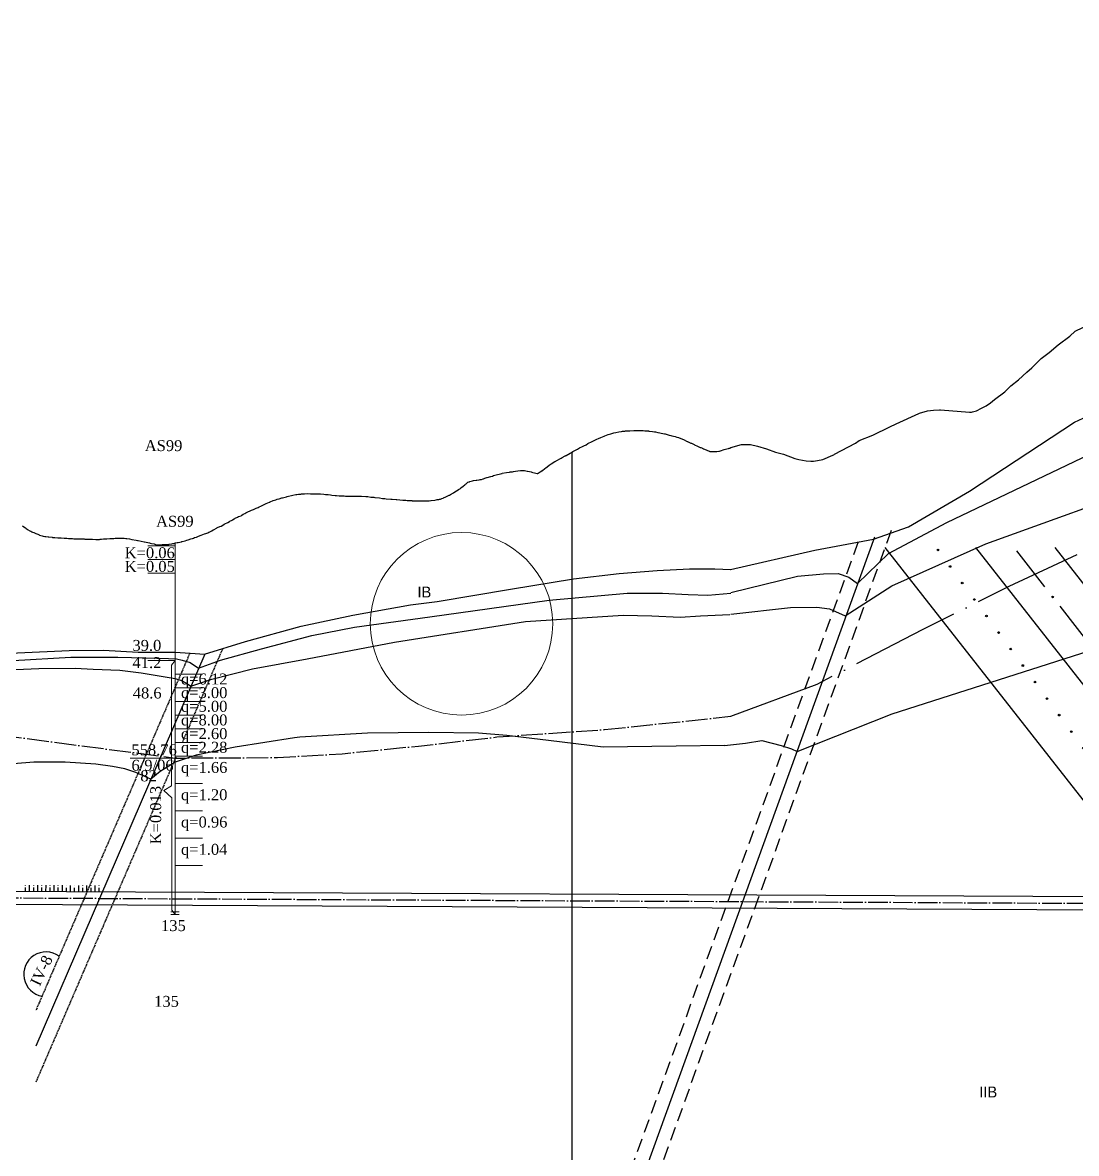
# Model space of a CAD drawing. Header units: inches. Extents: x 444671 to 463716, y 1783086 to 1794968.
# Drawn here: x 447471.2 to 447857.2, y 1787452.4 to 1787866.4 of the extents above; entities that cross this region are included whole.
import ezdxf

# ---------------------------------------------------------------- set-up
doc = ezdxf.new("R2010")
doc.units = ezdxf.units.IN
doc.header["$MEASUREMENT"] = 0
for name, pattern in [('ACAD_ISO04W100', [30, 24, -3, 0, -3]), ('DASHED', [0.75, 0.5, -0.25]), ('DASHED2', [9.525, 6.35, -3.175]), ('EDQ-DD', [0.55, 0.4, -0.15]), ('HIDDEN', [0.375, 0.25, -0.125]), ('NG', [1.8, 0.8, -0.1, 0, -0.1, 0.8])]:
    doc.linetypes.add(name, pattern=pattern)
for name, color, linetype in [('4', 4, 'Continuous'), ('CTTRINH', 4, 'Continuous'), ('Dc', 10, 'Continuous'), ('Dchat', 33, 'Continuous'), ('Dong', 252, 'HIDDEN'), ('PEGC', 3, 'Continuous'), ('Text', 3, 'Continuous'), ('Thachhoc', 125, 'Continuous'), ('Tim', 1, 'ACAD_ISO04W100')]:
    doc.layers.add(name, color=color, linetype=linetype)
for name, color, linetype, lineweight in [('DIACHAT', 33, 'Continuous', 25), ('Dut gay', 1, 'Continuous', 25), ('HOKHOAN', 250, 'DASHED2', 20), ('tham', 145, 'Continuous', 13)]:
    doc.layers.add(name, color=color, linetype=linetype, lineweight=lineweight)
doc.styles.add('VNTHUONG', font='')
doc.styles.get('VNTHUONG').set_extended_font_data('.VnTime')
doc.linetypes.add('_lA1', pattern='A,2,-0.2,["x",Standard,S=0.1,R=0,X=-0.1,Y=-0.05],-0.1', length=2.3)
doc.linetypes.add('_lA2', pattern='A,2,-0.2,["xx",Standard,S=0.1,R=0,X=-0.1,Y=-0.05],-0.18', length=2.38)
doc.linetypes.add('_lB', pattern='A,2,-0.2,["xxx",Standard,S=0.1,R=0,X=-0.1,Y=-0.05],-0.26', length=2.46)
doc.linetypes.add('_llA', pattern='A,2,-0.2,["xxxx",Standard,S=0.1,R=0,X=-0.1,Y=-0.05],-0.34', length=2.54)
doc.linetypes.add('NEN_DA1', pattern='A,1.5,-0.15,["Y",Standard,S=0.2,R=0,X=-0.15,Y=-0.2],-0.005', length=1.655)

# ---------------------------------------------------------------- blocks, each defined once
blk = doc.blocks.new('h2')
at = {"layer": 'Thachhoc'}
for points in [[(-103.57, 51.93), (-23.53, -50.15)], [(-70.36, 51.93), (9.68, -50.15)], [(-55.41, 50.6), (-45.08, 37.43)], [(-41.38, 51.93), (38.66, -50.15)], [(-26.21, 52.72), (-15.88, 39.54)], [(-11.31, 51.93), (68.73, -50.15)], [(18.76, 51.93), (98.8, -50.15)], [(7.73, 43.87), (9.88, 44.55), (11.24, 44.4), (12.66, 43.59), (13.75, 42.15), (14.46, 39.83), (14.64, 37.35), (15.06, 35.18), (16.79, 33.27), (18.4, 32.64), (20.03, 32.75), (22.14, 33.41)], [(10.67, 38.02), (18.38, 37.86)], [(-39.55, 30.37), (-25.9, 12.97)], [(-10.35, 32.49), (3.3, 15.09)], [(7.52, 9.7), (22.92, -9.94)], [(-21.68, 7.58), (-6.28, -12.06)], [(38.37, 4.16), (40.52, 4.84), (41.88, 4.69), (43.3, 3.88), (44.39, 2.44), (45.1, 0.12), (45.28, -2.36), (45.7, -4.53), (47.43, -6.44), (49.04, -7.06), (50.67, -6.96), (52.78, -6.3)], [(41.35, -2.25), (49.06, -2.41)], [(30.01, -18.98), (42.29, -34.64)], [(0.81, -21.1), (13.09, -36.76)], [(66.14, -30.16), (68.29, -29.49), (69.64, -29.64), (71.06, -30.44), (72.16, -31.89), (72.87, -34.21), (73.05, -36.68), (73.47, -38.86), (75.19, -40.76), (76.81, -41.39), (78.44, -41.29), (80.55, -40.62)], [(69.4, -36.2), (77.11, -36.36)], [(16.44, -41.04), (24.63, -51.48)], [(45.65, -38.92), (53.83, -49.36)]]:
    blk.add_lwpolyline(points, dxfattribs=at)
for centre in [(-84.14, 50.96), (-79.7, 44.92), (-75.26, 38.87), (-70.82, 32.83), (-42.13, 33.77), (-66.38, 26.78), (-61.94, 20.74), (-57.5, 14.69), (-53.06, 8.65), (-23.7, 9.9), (-48.62, 2.6), (-44.18, -3.44), (-39.74, -9.49), (-35.3, -15.53), (-2.71, -16.55), (-30.87, -21.58), (-26.43, -27.62), (-21.99, -33.66), (-17.55, -39.71), (15.09, -39.16), (-13.11, -45.75), (-8.67, -51.8)]:
    blk.add_circle(centre, 0.297, dxfattribs=at)

msp = doc.modelspace()

# ---------------------------------------------------------------- linework, layer by layer
at = {"layer": '4', "linetype": 'NEN_DA1', "ltscale": 8}
for p, q in [((449992.5236, 1787535.6281), (447329.7795, 1787548.9419)), ((447198.4274, 1787544.8986), (449992.4641, 1787530.9284))]:
    msp.add_line(p, q, dxfattribs=at)
at = {"layer": 'CTTRINH', "color": 4, "linetype": 'ByBlock'}
for p, q in [((447473.7355, 1787548.2221), (447473.7473, 1787550.572)), ((447476.7355, 1787548.2071), (447476.7472, 1787550.557)), ((447479.7354, 1787548.1921), (447479.7472, 1787550.5421)), ((447482.7354, 1787548.1771), (447482.7472, 1787550.5271)), ((447485.7354, 1787548.1621), (447485.7471, 1787550.5121)), ((447488.7353, 1787548.1471), (447488.7471, 1787550.4971)), ((447491.7353, 1787548.1321), (447491.747, 1787550.4821)), ((447494.7353, 1787548.1171), (447494.747, 1787550.4671)), ((447497.7352, 1787548.1021), (447497.747, 1787550.4521))]:
    msp.add_line(p, q, dxfattribs=at)
at = {"layer": 'Dc', "color": 0, "lineweight": 13}
for points in [[(447527.0822, 1787675.8548), (447527.0822, 1787540.8548)], [(447525.51, 1787540.8548), (447528.4908, 1787540.8548)]]:
    msp.add_lwpolyline(points, dxfattribs=at)
at = {"layer": 'Dc', "lineweight": 13}
msp.add_circle((447631.9661, 1787646.2696), 33.4288, dxfattribs=at)
at = {"layer": 'Dchat', "linetype": '_lA1', "ltscale": 70, "flags": 128}
msp.add_lwpolyline([(447730.5083, 1787666.1579), (447761.3834, 1787673.2077), (447782.8666, 1787677.2196), (447795.6696, 1787681.7863), (447818.026, 1787694.8684), (447856.498, 1787720.1257), (447891.374, 1787736.201), (447927.5914, 1787745.1318), (447977.0179, 1787754.0987), (448033.3561, 1787761.2433), (448081.745, 1787770.1994), (448108.1256, 1787771.0925), (448135.8476, 1787769.7528), (448177.4306, 1787767.5202), (448207.0869, 1787768.0089), (448229.0097, 1787771.621), (448258.5202, 1787783.6775), (448279.6422, 1787796.3375), (448329.2735, 1787844.1169), (448347.84, 1787856.3412), (448366.0635, 1787864.8133), (448383.3444, 1787866.3822), (448397.4833, 1787865.1271), (448409.1087, 1787861.3617), (448424.2766, 1787852.491), (448446.7085, 1787838.6521), (448474.8607, 1787817.5659), (448512.6219, 1787784.8498), (448541.7795, 1787763.2615), (448573.5309, 1787744.1116), (448608.2185, 1787727.0418), (448643.5055, 1787713.4444), (448680.7066, 1787702.3992), (448718.9132, 1787697.3787), (448778.4448, 1787694.7544), (448812.1269, 1787689.2319), (448866.454, 1787674.6181), (448893.6551, 1787666.8566), (448906.3725, 1787665.7982), (448918.0302, 1787668.2678), (448931.5697, 1787673.9249), (448947.8197, 1787680.2752), (448959.4773, 1787682.0391), (448974.3143, 1787680.628), (448992.6839, 1787673.5721), (449009.6404, 1787664.3995), (449019.1785, 1787661.5771), (449025.5372, 1787661.2243), (449032.6024, 1787663.3411), (449052.5711, 1787673.6302), (449081.5385, 1787685.2724), (449103.4407, 1787689.1532), (449123.3351, 1787688.7679), (449146.6503, 1787683.476), (449166.7862, 1787675.7146), (449191.8678, 1787665.8364), (449217.0338, 1787658.4163), (449231.8708, 1787657.7107), (449250.2404, 1787659.8274), (449276.735, 1787661.9442), (449296.9734, 1787660.4997), (449314.9897, 1787657.6773), (449336.5386, 1787650.6214), (449357.381, 1787644.9767), (449367.6256, 1787643.9184), (449378.2234, 1787644.2711), (449393.4137, 1787648.5047), (449415.9028, 1787656.2623), (449448.7561, 1787662.2598), (449483.0224, 1787666.8461), (449511.9898, 1787669.3157), (449532.9275, 1787667.5546), (449550.5905, 1787662.9682), (449563.6612, 1787660.8515), (449575.1399, 1787659.6331), (449583.9449, 1787658.0984), (449593.3642, 1787655.029), (449604.6475, 1787656.5411), (449633.1232, 1787654.8672), (449668.299, 1787650.264), (449716.0377, 1787641.0576), (449760.993, 1787631.3833), (449788.2123, 1787624.2693), (449813.7567, 1787617.9922), (449830.5071, 1787613.8075), (449849.4226, 1787610.9043), (449894.6743, 1787610.7555)], dxfattribs=at)
at = {"layer": 'Dchat', "linetype": '_lA2', "ltscale": 70, "flags": 128}
msp.add_lwpolyline([(447730.583, 1787657.7809), (447755.0218, 1787663.7554), (447764.5484, 1787664.6203), (447769.9373, 1787664.7164), (447773.8827, 1787663.371), (447777.0582, 1787660.9685), (447788.3623, 1787672.0533), (447809.7944, 1787683.3703), (447864.6996, 1787709.596), (447903.7208, 1787723.7668), (447969.3217, 1787738.7514), (448037.1162, 1787748.1985), (448123.5996, 1787752.1966), (448179.2826, 1787750.5923), (448210.0266, 1787744.6878), (448223.4279, 1787736.4215), (448262.1634, 1787767.2567), (448301.1987, 1787799.9644), (448334.7018, 1787826.3377), (448356.8742, 1787835.1253), (448380.1292, 1787837.8807), (448410.0849, 1787835.1253), (448436.4932, 1787825.2845), (448467.7843, 1787808.9934), (448515.8711, 1787771.5984), (448562.9012, 1787739.9567), (448603.499, 1787717.5197), (448637.547, 1787703.633), (448674.2033, 1787694.1858), (448727.0199, 1787688.675), (448765.8362, 1787686.2398), (448826.1417, 1787677.5799), (448880.2536, 1787664.9443), (448901.932, 1787662.1888), (448916.9099, 1787662.9761), (448940.2609, 1787669.2678), (448961.1511, 1787670.8424), (448976.6616, 1787669.0221), (448993.5569, 1787664.873), (449006.8516, 1787657.4046), (449012.9451, 1787652.9789), (449031.5022, 1787658.2344), (449064.739, 1787672.0648), (449093.3964, 1787679.5757), (449114.1693, 1787681.2354), (449133.2805, 1787679.8523), (449152.9456, 1787675.4266), (449183.4126, 1787663.8092), (449208.208, 1787656.0253), (449225.1033, 1787653.5359), (449244.7684, 1787653.2593), (449277.4512, 1787653.8125), (449305.2872, 1787651.2864), (449327.999, 1787646.0309), (449352.3726, 1787640.7753), (449370.3758, 1787639.6689), (449389.8874, 1787641.6037), (449411.7683, 1787646.8592), (449428.1097, 1787650.1785), (449436.6958, 1787649.6252), (449446.9438, 1787646.8592), (449463.3828, 1787654.6677), (449479.1702, 1787659.37), (449501.882, 1787662.1361), (449525.7969, 1787661.8475), (449549.8936, 1787658.8048), (449570.9435, 1787653.8259), (449589.7777, 1787646.6342), (449599.9386, 1787650.0895), (449615.7347, 1787649.1613), (449650.9193, 1787645.7374), (449688.8404, 1787638.9364), (449719.6187, 1787632.6273), (449747.2403, 1787627.1068), (449782.3591, 1787618.826), (449807.6132, 1787614.0941), (449838.2861, 1787608.6269), (449853.3964, 1787607.2886), (449894.6743, 1787607.4586)], dxfattribs=at)
at = {"layer": 'Dchat', "linetype": '_lB', "ltscale": 70, "flags": 128}
msp.add_lwpolyline([(447730.583, 1787649.7809), (447752.5186, 1787652.228), (447762.1634, 1787652.4), (447766.8135, 1787651.712), (447772.4971, 1787649.132), (447789.6011, 1787660.1995), (447824.0467, 1787675.5075), (447888.3473, 1787698.6915), (447956.6872, 1787714.1026), (448019.0789, 1787724.7227), (448082.569, 1787730.8872), (448151.046, 1787732.6425), (448183.1889, 1787727.9846), (448204.0895, 1787721.027), (448215.5848, 1787711.9821), (448250.5196, 1787738.8254), (448308.0618, 1787781.3947), (448343.5927, 1787797.3973), (448371.2085, 1787804.353), (448394.5475, 1787804.353), (448420.6731, 1787800.5263), (448472.2278, 1787778.6098), (448540.7003, 1787733.2442), (448585.9849, 1787705.0658), (448623.063, 1787688.911), (448657.8972, 1787676.0394), (448707.7102, 1787665.255), (448780.0039, 1787658.2203), (448861.1677, 1787650.9148), (448913.6596, 1787650.5397), (448949.8872, 1787649.496), (448971.4844, 1787645.3214), (448988.6653, 1787640.4182), (449004.689, 1787631.3733), (449035.3432, 1787641.8097), (449076.2229, 1787652.9551), (449102.3485, 1787656.4339), (449141.0145, 1787652.2593), (449210.1234, 1787640.4314), (449250.5311, 1787638.6919), (449291.7572, 1787637.6408), (449341.5702, 1787631.7268), (449376.8591, 1787630.6832), (449410.3, 1787631.3789), (449427.0635, 1787629.6367), (449439.2555, 1787625.1142), (449459.8077, 1787634.1591), (449490.597, 1787640.4201), (449517.071, 1787640.7679), (449540.0616, 1787638.3328), (449562.3555, 1787632.4188), (449581.8627, 1787624.0696), (449589.1337, 1787627.9743), (449607.8338, 1787631.3504), (449633.7376, 1787629.0797), (449670.0939, 1787624.5383), (449721.4471, 1787613.6389), (449778.2495, 1787595.9133), (449822.2324, 1787581.4718), (449839.8255, 1787577.3904), (449894.6743, 1787574.4494)], dxfattribs=at)
at = {"layer": 'Dchat', "linetype": '_llA', "ltscale": 70, "flags": 128}
msp.add_lwpolyline([(447728.3077, 1787601.6832), (447735.9903, 1787602.6036), (447741.9286, 1787603.5015), (447749.066, 1787601.6489), (447752.8551, 1787600.511), (447754.9326, 1787599.5673), (447789.75, 1787613.2586), (447868.0224, 1787638.2788), (447940.0546, 1787654.9471), (448037.733, 1787672.1251), (448105.3729, 1787678.7047), (448146.824, 1787677.3876), (448170.3225, 1787673.0639), (448184.8287, 1787667.8239), (448196.8657, 1787659.8099), (448267.0229, 1787699.8148), (448337.64, 1787731.3778), (448373.1955, 1787737.7891), (448413.6892, 1787735.3232), (448463.2987, 1787720.9239), (448529.4714, 1787688.3745), (448603.2104, 1787658.3204), (448671.8522, 1787637.6071), (448737.6927, 1787623.2038), (448822.7904, 1787618.2494), (448900.3211, 1787616.2767), (448947.9131, 1787612.2007), (448972.0138, 1787606.264), (448984.1592, 1787600.7192), (448992.4875, 1787593.4415), (449029.3587, 1787609.7979), (449071.9533, 1787620.6177), (449105.8218, 1787623.3901), (449158.0125, 1787620.6177), (449229.0807, 1787613.4094), (449315.9678, 1787608.915), (449355.9437, 1787603.3702), (449389.4211, 1787596.078), (449408.2986, 1787589.9786), (449422.1791, 1787580.5524), (449456.741, 1787588.3841), (449493.3856, 1787590.602), (449520.5914, 1787587.8296), (449542.8002, 1787581.7303), (449562.2329, 1787571.7495), (449583.536, 1787580.0653), (449618.1732, 1787581.2443), (449668.5617, 1787576.4159), (449742.4643, 1787563.488), (449799.2754, 1787553.5529), (449836.2026, 1787545.9833), (449894.6743, 1787541.528)], dxfattribs=at)
at = {"layer": 'Dchat', "linetype": '_lA1', "ltscale": 10, "flags": 128}
msp.add_lwpolyline([(446821.9882, 1787610.5033), (446830.9186, 1787610.0295), (446835.9781, 1787609.9917), (446851.7781, 1787608.1636), (446874.6494, 1787606.2031), (446883.433, 1787605.8546), (446904.9657, 1787604.4512), (446911.3703, 1787603.8841), (446932.6078, 1787603.9477), (446948.4413, 1787603.2599), (446959.1358, 1787602.8442), (446979.6736, 1787601.3825), (446987.6836, 1787600.5488), (446993.319, 1787599.4377), (447006.4899, 1787601.463), (447021.3692, 1787602.8353), (447041.1256, 1787605.6347), (447052.603, 1787606.8096), (447069.3985, 1787610.6061), (447079.6029, 1787614.1841), (447096.8076, 1787619.3494), (447100.1937, 1787620.1196), (447127.8113, 1787624.7155), (447162.4038, 1787627.6682), (447181.3488, 1787630.894), (447193.246, 1787632.5335), (447212.084, 1787634.9978), (447224.7747, 1787635.185), (447247.5365, 1787633.1414), (447256.9492, 1787631.5059), (447273.8359, 1787629.0352), (447284.8496, 1787627.0732), (447294.2676, 1787625.4082), (447304.1073, 1787624.0088), (447317.2801, 1787623.0431), (447329.5326, 1787623.3023), (447343.269, 1787624.0052), (447350.9317, 1787624.3788), (447357.7936, 1787624.2962), (447363.4536, 1787625.7795), (447386.5305, 1787629.1905), (447417.4611, 1787633.2222), (447450.2744, 1787634.8349), (447488.2709, 1787636.445), (447500.7695, 1787636.6185), (447513.468, 1787635.9081), (447527.0822, 1787635.9081), (447534.3872, 1787635.3747), (447537.8275, 1787635.1389), (447552.7949, 1787639.8446), (447573.213, 1787645.4315), (447592.206, 1787649.4114), (447613.2726, 1787653.1529), (447623.073, 1787654.4498), (447649.9208, 1787658.9722), (447672.9487, 1787662.7716), (447689.7249, 1787664.6344), (447703.6515, 1787665.7989), (447715.4743, 1787666.4154), (447724.7409, 1787666.4233), (447730.583, 1787666.1545)], dxfattribs=at)
at = {"layer": 'Dchat', "linetype": '_lA2', "ltscale": 10, "flags": 128}
msp.add_lwpolyline([(447218.392, 1787616.782), (447240.5979, 1787621.3616), (447260.2599, 1787623.2616), (447287.4406, 1787623.1429), (447317.2989, 1787622.3044), (447317.6905, 1787622.3493), (447326.9692, 1787622.3668), (447334.4357, 1787622.4065), (447339.6155, 1787622.4054), (447344.3416, 1787622.2863), (447348.3322, 1787621.9617), (447350.8661, 1787621.6513), (447353.6983, 1787621.0401), (447355.9995, 1787620.0747), (447361.6519, 1787621.7373), (447369.3651, 1787623.7138), (447388.1317, 1787626.3021), (447404.3585, 1787628.3397), (447416.3374, 1787629.5283), (447430.9029, 1787630.806), (447449.7924, 1787631.9123), (447467.7635, 1787632.8293), (447488.8227, 1787634.0512), (447506.1121, 1787634.0552), (447516.0642, 1787633.7765), (447524.5734, 1787633.5854), (447527.5373, 1787633.3943), (447529.676, 1787632.9249), (447532.6114, 1787632.0732), (447535.6561, 1787629.9786), (447543.6602, 1787632.9904), (447558.7199, 1787637.1169), (447577.1803, 1787641.9717), (447592.6959, 1787644.9783), (447620.3555, 1787648.8235), (447664.0538, 1787654.9686), (447692.6032, 1787657.4613), (447705.6372, 1787657.4613), (447715.031, 1787656.9919), (447722.1938, 1787656.7572), (447730.584, 1787657.449)], dxfattribs=at)
at = {"layer": 'Dchat', "linetype": '_lB', "ltscale": 10, "flags": 128}
for points in [[(447213.7475, 1787605.6726), (447220.6318, 1787610.5245), (447237.8734, 1787615.5693), (447267.8356, 1787619.3917), (447317.1478, 1787620.5507), (447327.1717, 1787620.4079), (447333.4607, 1787620.6199), (447340.5312, 1787620.213), (447347.3592, 1787619.0986), (447350.8289, 1787617.8602), (447353.9231, 1787615.1891), (447363.5405, 1787618.6797), (447380.255, 1787622.9143), (447406.2495, 1787626.376), (447436.6342, 1787628.2348), (447460.0096, 1787629.4739), (447463.0896, 1787629.3448), (447477.1565, 1787629.8778), (447490.3935, 1787629.9666), (447496.9676, 1787629.7003), (447506.7398, 1787629.2564), (447514.5576, 1787628.2798), (447520.4209, 1787627.392), (447527.0658, 1787626.1923), (447529.3932, 1787625.4705), (447531.1888, 1787624.5733), (447532.8091, 1787623.3756), (447540.5065, 1787625.9355), (447555.3474, 1787629.7435), (447575.4426, 1787633.4914), (447607.4311, 1787639.5544), (447655.4323, 1787647.0857), (447691.2293, 1787649.4658), (447701.6314, 1787649.1622), (447712.0415, 1787648.7164), (447719.488, 1787649.1672), (447730.3046, 1787649.664)], [(447728.3077, 1787601.6832), (447710.5789, 1787601.4986), (447710.5789, 1787601.4986), (447710.5789, 1787601.4986), (447683.827, 1787601.0615), (447663.7687, 1787603.4912), (447648.573, 1787605.3134), (447638.2399, 1787606.2246), (447620.0051, 1787606.5283), (447597.5155, 1787606.2246), (447572.6731, 1787604.7904), (447570.7231, 1787604.5162), (447549.0213, 1787601.1486), (447534.8044, 1787598.2015), (447527.0658, 1787595.5923), (447524.6824, 1787594.1979), (447521.5482, 1787592.2477), (447518.1668, 1787589.4156), (447512.6434, 1787591.797), (447508.5834, 1787593.1081), (447504.1616, 1787594.0455), (447497.9979, 1787594.8489), (447486.7267, 1787595.652), (447475.2339, 1787595.6341), (447460.3198, 1787594.4365), (447443.4696, 1787592.4707), (447423.3124, 1787590.4775), (447406.0258, 1787587.6576), (447392.3306, 1787584.3454), (447376.5793, 1787579.027), (447357.0909, 1787571.4753), (447340.7842, 1787563.5262), (447329.1625, 1787556.4734), (447323.0662, 1787557.915), (447315.2529, 1787558.7516), (447305.4863, 1787559.5882), (447295.4406, 1787559.867), (447280.372, 1787559.867), (447261.1178, 1787558.4727), (447246.6073, 1787556.2418), (447233.37, 1787552.483), (447222.6836, 1787548.5049)]]:
    msp.add_lwpolyline(points, dxfattribs=at)
at = {"layer": 'Dchat', "color": 14}
msp.add_arc((447479.7601, 1787517.9557), 8.1549, 54.268333, 259.939574, dxfattribs=at)
at = {"layer": 'DIACHAT', "color": 7, "linetype": 'NG', "ltscale": 50, "flags": 128}
msp.add_lwpolyline([(447730.583, 1787612.4088), (447762.258, 1787624.1971), (447801.0277, 1787644.2861), (447832.6178, 1787660.0703), (447875.6953, 1787680.1593), (447931.6959, 1787703.1181), (447972.2906, 1787718.0814), (448006.014, 1787729.6795), (448028.4082, 1787736.0517), (448043.7315, 1787738.5734), (448132.2247, 1787746.5086), (448193.8153, 1787750.6329), (448230.3747, 1787756.7536), (448282.7853, 1787781.0098), (448327.5754, 1787805.3975), (448358.5942, 1787817.8948), (448391.1139, 1787823.3936), (448421.1321, 1787822.3938), (448453.2455, 1787811.8639), (448489.9878, 1787793.5079), (448535.5989, 1787763.7585), (448594.5134, 1787729.5782), (448651.7178, 1787707.3496), (448696.062, 1787697.2221), (448774.6145, 1787693.4243), (448848.7326, 1787682.6639), (448892.4434, 1787675.0683)], dxfattribs=at)
at = {"layer": 'DIACHAT', "color": 3, "linetype": 'NG', "ltscale": 10, "flags": 128}
msp.add_lwpolyline([(447071.0459, 1787612.508), (447086.6517, 1787614.6923), (447127.752, 1787620.849), (447158.2822, 1787624.6479), (447220.9683, 1787625.0679), (447317.2801, 1787624.7431), (447424.3852, 1787610.568), (447527.0822, 1787597.1148), (447564.4907, 1787597.2809), (447588.2738, 1787598.6928), (447616.2, 1787601.513), (447644.9216, 1787604.8343), (447684.3065, 1787607.5255), (447717.534, 1787611.0032), (447730.583, 1787612.4088)], dxfattribs=at)
at = {"layer": 'Dong', "linetype": 'ByBlock'}
msp.add_line((447672.4938, 1787038.3548), (447672.4938, 1787709.1969), dxfattribs=at)
at = {"layer": 'Dong', "color": 3, "ltscale": 6}
for p, q in [((447472.2355, 1787548.2296), (447472.2473, 1787550.5795)), ((447475.2355, 1787548.2146), (447475.2472, 1787550.5645)), ((447478.2355, 1787548.1996), (447478.2472, 1787550.5495)), ((447481.2354, 1787548.1846), (447481.2472, 1787550.5346)), ((447484.2354, 1787548.1696), (447484.2471, 1787550.5196)), ((447487.2353, 1787548.1546), (447487.2471, 1787550.5046)), ((447490.2353, 1787548.1396), (447490.2471, 1787550.4896)), ((447493.2353, 1787548.1246), (447493.247, 1787550.4746)), ((447496.2352, 1787548.1096), (447496.247, 1787550.4596)), ((447499.2352, 1787548.0946), (447499.2469, 1787550.4446))]:
    msp.add_line(p, q, dxfattribs=at)
at = {"layer": 'Dut gay', "linetype": 'DASHED', "ltscale": 10, "flags": 128}
for points in [[(447789.3703, 1787680.3887), (447556.7926, 1787038.3548)], [(447777.2047, 1787676.2228), (447546.1361, 1787038.3548)]]:
    msp.add_lwpolyline(points, dxfattribs=at)
at = {"layer": 'Dut gay'}
for points in [[(447783.3026, 1787677.9636), (447551.6034, 1787038.3548)], [(447537.8894, 1787635.1583), (447475.9938, 1787491.6035)]]:
    msp.add_lwpolyline(points, dxfattribs=at)
at = {"layer": 'Dut gay', "linetype": 'EDQ-DD', "flags": 128}
for points in [[(447544.4768, 1787637.2294), (447529.7286, 1787603.0236)], [(447532.4286, 1787635.5177), (447497.0467, 1787553.4563), (447475.9938, 1787504.6281)], [(447527.3324, 1787597.4662), (447475.9938, 1787478.3962)]]:
    msp.add_lwpolyline(points, dxfattribs=at)
at = {"layer": 'HOKHOAN', "ltscale": 0.5}
for points in [[(447527.0822, 1787674.7978), (447527.0822, 1787539.7978)], [(447525.51, 1787539.7978), (447528.4908, 1787539.7978)]]:
    msp.add_lwpolyline(points, dxfattribs=at)
at = {"layer": 'PEGC', "linetype": 'ByBlock', "ltscale": 0.03}
msp.add_lwpolyline([(447730.583, 1787710.7809), (447734.4857, 1787711.9146), (447737.871, 1787711.9146), (447740.3972, 1787711.3091), (447743.6827, 1787710.3204), (447747.0318, 1787709.0859), (447749.8681, 1787708.3548), (447754.0678, 1787706.85), (447755.5477, 1787706.4609), (447758.1626, 1787705.9541), (447759.8817, 1787705.8186), (447760.8707, 1787705.7909), (447762.3025, 1787706.0063), (447764.3227, 1787706.3777), (447768.0211, 1787708.0187), (447768.3121, 1787708.1432), (447768.6273, 1787708.3548), (447776.2229, 1787712.4394), (447777.6832, 1787713.3548), (447782.6169, 1787715.2986), (447788.9005, 1787718.3548), (447791.2287, 1787719.4959), (447799.5298, 1787723.2563), (447799.7278, 1787723.3496), (447799.734, 1787723.3505), (447799.754, 1787723.3548), (447802.6726, 1787724.1875), (447804.9093, 1787724.5104), (447807.0033, 1787724.5615), (447807.4672, 1787724.6324), (447818.0108, 1787723.7167), (447818.5587, 1787723.6937), (447818.7883, 1787723.7251), (447819.1267, 1787723.8558), (447820.6623, 1787724.2068), (447822.3964, 1787725.2364), (447824.1073, 1787726.1298), (447825.7105, 1787727.1598), (447827.2265, 1787728.3548), (447831.0164, 1787731.1477), (447833.1746, 1787733.3548), (447835.9624, 1787735.632), (447839.0374, 1787738.3548), (447840.8198, 1787739.9268), (447844.3299, 1787743.3548), (447847.1664, 1787745.6232), (447850.5093, 1787748.3548), (447854.7661, 1787751.5697), (447856.7171, 1787753.3548), (447864.6999, 1787757.1725)], dxfattribs=at)
at = {"layer": 'PEGC'}
msp.add_lwpolyline([(447539.2214, 1787679.7198), (447539.363, 1787679.7807), (447539.5201, 1787679.8548), (447540.2729, 1787680.2414), (447540.499, 1787680.3548), (447541.0199, 1787680.6268), (447541.3757, 1787680.8548), (447542.2069, 1787681.3034), (447542.2994, 1787681.3548), (447542.5433, 1787681.4665), (447543.4399, 1787681.8548), (447543.869, 1787682.043), (447544.4822, 1787682.3548), (447545.0439, 1787682.7563), (447545.2059, 1787682.8548), (447545.4862, 1787682.9901), (447546.0719, 1787683.2408), (447546.3307, 1787683.3548), (447546.9246, 1787683.7362), (447547.1376, 1787683.8548), (447547.9151, 1787684.2375), (447548.1036, 1787684.3548), (447548.7224, 1787684.7266), (447548.9558, 1787684.8548), (447549.0486, 1787684.9097), (447549.9393, 1787685.3548), (447550.2744, 1787685.496), (447551.1803, 1787685.8548), (447551.4635, 1787686.0143), (447552.0058, 1787686.3548), (447552.5778, 1787686.6578), (447552.958, 1787686.8548), (447553.4796, 1787687.1188), (447553.9401, 1787687.3548), (447554.3314, 1787687.5328), (447555.0456, 1787687.8548), (447555.6988, 1787688.1367), (447556.2452, 1787688.3548), (447556.7078, 1787688.5461), (447557.4524, 1787688.8548), (447557.8353, 1787689.0652), (447558.4111, 1787689.3548), (447559.3609, 1787689.8112), (447559.4613, 1787689.8548), (447560.4193, 1787690.3442), (447560.4421, 1787690.3548), (447561.584, 1787690.8128), (447561.6825, 1787690.8548), (447561.9177, 1787690.9529), (447562.9772, 1787691.3548), (447563.9883, 1787691.7086), (447564.4342, 1787691.8548), (447565.2138, 1787692.08), (447566.1607, 1787692.3548), (447566.3961, 1787692.4159), (447567.884, 1787692.7917), (447568.0954, 1787692.8444), (447568.1409, 1787692.8548), (447570.1348, 1787693.3475), (447570.1509, 1787693.351), (447570.1589, 1787693.3517), (447570.1728, 1787693.3548), (447571.258, 1787693.5704), (447571.6788, 1787693.6232), (447572.2456, 1787693.7168), (447573.0575, 1787693.7885), (447573.3396, 1787693.8019), (447573.974, 1787693.8548), (447574.3165, 1787693.8781), (447574.3922, 1787693.8895), (447575.4191, 1787693.9286), (447576.6591, 1787693.9004), (447576.7851, 1787693.9003), (447576.9567, 1787693.8993), (447577.9482, 1787693.8969), (447578.8571, 1787693.8679), (447579.5404, 1787693.8451), (447580.2472, 1787693.8234), (447581.4924, 1787693.7161), (447582.0818, 1787693.6664), (447583.1264, 1787693.5819), (447583.9064, 1787693.4452), (447584.4774, 1787693.3746), (447585.6833, 1787693.2357), (447585.8879, 1787693.2217), (447586.1223, 1787693.2031), (447587.1588, 1787693.135), (447587.6986, 1787693.1082), (447588.5609, 1787693.0845), (447588.9342, 1787693.0862), (447589.4579, 1787693.0466), (447589.9092, 1787693.0326), (447590.8738, 1787692.9884), (447591.3381, 1787692.985), (447591.4862, 1787692.9809), (447593.253, 1787693.0064), (447593.5505, 1787692.9941), (447593.8053, 1787692.9941), (447594.909, 1787692.9825), (447595.3699, 1787692.9637), (447596.8673, 1787692.8781), (447597.5233, 1787692.8729), (447597.5435, 1787692.8709), (447597.5966, 1787692.866), (447598.7981, 1787692.6876), (447599.8393, 1787692.5947), (447600.2308, 1787692.5417), (447601.86, 1787692.368), (447601.8884, 1787692.3648), (447601.9593, 1787692.3548), (447603.0047, 1787692.1842), (447603.8922, 1787692.0997), (447604.4016, 1787692.0475), (447606.0966, 1787691.8923), (447606.169, 1787691.8885), (447606.5564, 1787691.8548), (447607.9881, 1787691.7421), (447608.2082, 1787691.7177), (447610.4828, 1787691.5144), (447611.5007, 1787691.4752), (447612.0094, 1787691.4503), (447613.7966, 1787691.3548), (447613.8713, 1787691.3501), (447613.8853, 1787691.349), (447615.7671, 1787691.2957), (447615.9809, 1787691.2941), (447616.1479, 1787691.2848), (447617.4416, 1787691.2593), (447618.3611, 1787691.2491), (447618.8215, 1787691.3115), (447618.9255, 1787691.3186), (447620.0468, 1787691.3366), (447620.6833, 1787691.3816), (447620.8042, 1787691.3922), (447622.1883, 1787691.5946), (447622.7064, 1787691.664), (447622.9986, 1787691.7214), (447623.6968, 1787691.8042), (447623.9463, 1787691.8548), (447624.0973, 1787691.8951), (447624.2048, 1787691.9248), (447624.7472, 1787692.1222), (447625.2873, 1787692.3263), (447625.3539, 1787692.3548), (447626.2256, 1787692.7456), (447626.4686, 1787692.8548), (447627.1552, 1787693.2078), (447627.4308, 1787693.3548), (447627.5703, 1787693.4227), (447627.9402, 1787693.6382), (447629.0423, 1787694.254), (447629.5458, 1787694.5926), (447630.0943, 1787694.9316), (447630.3669, 1787695.0918), (447630.9006, 1787695.4408), (447631.576, 1787695.8548), (447631.7534, 1787696.0068), (447632.5845, 1787696.6677), (447633.1472, 1787697.187), (447633.3592, 1787697.3548), (447633.6208, 1787697.532), (447634.047, 1787697.8548), (447634.294, 1787698.0701), (447634.8356, 1787698.3066), (447634.8958, 1787698.3337), (447634.9754, 1787698.3548), (447635.9961, 1787698.6544), (447636.3851, 1787698.7063), (447637.3066, 1787698.8548), (447637.4678, 1787698.8835), (447637.5477, 1787698.8963), (447638.4694, 1787699.019), (447638.8014, 1787699.0548), (447639.3076, 1787699.1552), (447639.8399, 1787699.3173), (447639.9531, 1787699.3548), (447640.5484, 1787699.5646), (447641.194, 1787699.8031), (447641.2606, 1787699.8361), (447641.3286, 1787699.8548), (447642.644, 1787700.1769), (447643.2471, 1787700.3548), (447643.7304, 1787700.52), (447644.6957, 1787700.8548), (447645.1774, 1787700.9647), (447646.8188, 1787701.3548), (447646.8267, 1787701.3572), (447646.8328, 1787701.359), (447646.8501, 1787701.3629), (447648.3869, 1787701.6637), (447649.3981, 1787701.8037), (447649.5671, 1787701.8211), (447649.8249, 1787701.8548), (447650.6077, 1787701.9582), (447650.9729, 1787702.0074), (447651.7683, 1787702.1262), (447652.6408, 1787702.2802), (447653.5772, 1787702.3652), (447653.6078, 1787702.367), (447654.765, 1787702.3717), (447654.9735, 1787702.3548), (447656.0513, 1787702.2003), (447656.1531, 1787702.1898), (447657.5865, 1787701.8483), (447657.6061, 1787701.8422), (447657.6188, 1787701.8394), (447658.1061, 1787701.6645), (447658.6432, 1787701.5388), (447659.2117, 1787701.44), (447659.6827, 1787701.3136), (447659.704, 1787701.3207), (447659.8606, 1787701.3548), (447659.9895, 1787701.3901), (447660.8081, 1787701.8548), (447660.8095, 1787701.8548), (447661.3623, 1787702.2643), (447661.4699, 1787702.3548), (447661.5667, 1787702.4216), (447662.471, 1787703.1003), (447662.8576, 1787703.3548), (447663.9238, 1787704.2211), (447664.0735, 1787704.3548), (447664.4797, 1787704.6457), (447664.7675, 1787704.8548), (447666.128, 1787705.6604), (447666.4755, 1787705.8548), (447666.6302, 1787705.9338), (447668.4424, 1787706.9544), (447668.8555, 1787707.1532), (447669.9034, 1787707.7148), (447670.0629, 1787707.7997), (447670.1694, 1787707.8548), (447670.2874, 1787707.9198), (447671.7198, 1787708.7432), (447672.2451, 1787709.0402), (447672.7443, 1787709.3548), (447672.9582, 1787709.4988), (447674.4086, 1787710.251), (447675.166, 1787710.6345), (447676.3301, 1787711.2017), (447676.705, 1787711.3927), (447677.5633, 1787711.8466), (447678.2706, 1787712.2216), (447678.7162, 1787712.4958), (447679.2763, 1787712.8081), (447679.5248, 1787712.9265), (447680.0347, 1787713.1528), (447681.5549, 1787713.8548), (447682.1674, 1787714.1233), (447683.0261, 1787714.5095), (447683.568, 1787714.7284), (447684.1599, 1787714.9633), (447684.5057, 1787715.1088), (447685.7344, 1787715.5512), (447686.608, 1787715.8015), (447687.7568, 1787716.1397), (447688.4782, 1787716.3228), (447689.6225, 1787716.5602), (447690.5273, 1787716.7048), (447690.882, 1787716.7472), (447691.8115, 1787716.8548), (447692.0132, 1787716.8816), (447692.0924, 1787716.8903), (447693.3751, 1787716.9544), (447693.6627, 1787716.9764), (447695.1071, 1787717.0171), (447695.6565, 1787717.0299), (447696.1484, 1787717.0311), (447697.3589, 1787717.0428), (447698.4539, 1787717.0113), (447699.1516, 1787716.9739), (447700.5699, 1787716.8622), (447700.6329, 1787716.8548), (447701.9661, 1787716.6925), (447702.6299, 1787716.5816), (447703.004, 1787716.5307), (447703.9087, 1787716.3548), (447704.654, 1787716.2027), (447705.0502, 1787716.1129), (447706.2976, 1787715.8227), (447706.5091, 1787715.7669), (447707.2685, 1787715.5573), (447708.0742, 1787715.3548), (447708.6379, 1787715.2235), (447708.9435, 1787715.1437), (447710.2588, 1787714.7865), (447710.8176, 1787714.635), (447711.4968, 1787714.4461), (447711.7108, 1787714.3548), (447712.661, 1787713.9399), (447712.8585, 1787713.8548), (447712.9512, 1787713.8116), (447713.222, 1787713.6884), (447714.591, 1787713.0646), (447714.732, 1787712.9648), (447714.9381, 1787712.8548), (447715.9888, 1787712.4326), (447716.1393, 1787712.3725), (447716.1722, 1787712.3548), (447717.175, 1787711.8842), (447717.3103, 1787711.8208), (447718.3451, 1787711.3548), (447719.1732, 1787710.9769), (447719.4363, 1787710.8548), (447719.6136, 1787710.7827), (447720.2435, 1787710.5296), (447720.6571, 1787710.3548), (447721.6084, 1787709.941), (447721.841, 1787709.8548), (447722.6368, 1787709.5254), (447722.8997, 1787709.4289), (447722.9668, 1787709.4068), (447723.0353, 1787709.4039), (447723.3597, 1787709.3548), (447723.6551, 1787709.3076), (447724.3996, 1787709.3055), (447724.4687, 1787709.3008), (447724.5807, 1787709.2999), (447725.448, 1787709.3354), (447726.2719, 1787709.4865), (447726.4921, 1787709.5328), (447726.8727, 1787709.6428), (447727.1894, 1787709.7386), (447727.8622, 1787709.9405), (447728.1938, 1787710.0387), (447729.1347, 1787710.2964), (447729.7577, 1787710.4714), (447729.9882, 1787710.5506), (447730.2207, 1787710.6294), (447730.583, 1787710.7809)], dxfattribs=at)
at = {"layer": 'Text'}
msp.add_lwpolyline([(447471.0646, 1787682.1291), (447471.3173, 1787681.9715), (447471.4935, 1787681.8548), (447472.0161, 1787681.5018), (447472.2325, 1787681.3548), (447472.3045, 1787681.304), (447472.9131, 1787680.8548), (447472.9167, 1787680.8525), (447472.9223, 1787680.8491), (447473.813, 1787680.3548), (447474.1596, 1787680.1677), (447474.5497, 1787679.9795), (447474.8563, 1787679.8548), (447475.2407, 1787679.689), (447476.0242, 1787679.3548), (447476.0272, 1787679.3534), (447476.0321, 1787679.3513), (447476.7226, 1787679.072), (447477.2336, 1787678.8548), (447477.4017, 1787678.7778), (447477.8813, 1787678.6097), (447478.3751, 1787678.4379), (447478.7503, 1787678.3548), (447479.307, 1787678.2572), (447479.6257, 1787678.2071), (447480.4968, 1787678.0857), (447480.744, 1787678.0592), (447481.9871, 1787677.9343), (447482.1208, 1787677.9199), (447482.2522, 1787677.9062), (447482.9698, 1787677.8548), (447484.0411, 1787677.7817), (447484.3347, 1787677.7559), (447485.3376, 1787677.6866), (447486.4109, 1787677.6222), (447487.3926, 1787677.5747), (447487.9453, 1787677.5461), (447489.5151, 1787677.4409), (447489.9043, 1787677.4311), (447491.7534, 1787677.3548), (447491.7596, 1787677.3545), (447491.7605, 1787677.3545), (447493.7781, 1787677.3193), (447493.9641, 1787677.3124), (447496.1564, 1787677.233), (447496.683, 1787677.1994), (447496.8229, 1787677.2009), (447497.9543, 1787677.1669), (447498.8688, 1787677.1711), (447499.3146, 1787677.1856), (447499.5612, 1787677.2074), (447499.814, 1787677.2209), (447500.0181, 1787677.2397), (447500.8594, 1787677.3461), (447501.8866, 1787677.3891), (447502.02, 1787677.3971), (447503.0771, 1787677.5036), (447504.0435, 1787677.5284), (447504.6172, 1787677.5476), (447505.084, 1787677.5892), (447505.3534, 1787677.62), (447506.0304, 1787677.6674), (447506.7224, 1787677.6632), (447507.0623, 1787677.6396), (447507.5344, 1787677.6337), (447508.0076, 1787677.6069), (447508.4125, 1787677.6047), (447508.9954, 1787677.5272), (447509.3625, 1787677.4533), (447510.3734, 1787677.331), (447511.2469, 1787677.163), (447512.8321, 1787676.8548), (447513.273, 1787676.7865), (447513.4503, 1787676.7498), (447515.6851, 1787676.3172), (447515.863, 1787676.2822), (447517.6932, 1787675.8548), (447517.9575, 1787675.7963), (447518.4535, 1787675.7034), (447519.3513, 1787675.5081), (447519.894, 1787675.3548), (447520.7349, 1787675.215), (447521.0872, 1787675.2284), (447522.2751, 1787675.3548), (447523.0033, 1787675.3548), (447523.6477, 1787675.3548), (447524.7555, 1787675.3548), (447524.8615, 1787675.378), (447525.864, 1787675.524), (447526.1832, 1787675.6287), (447526.6383, 1787675.7058), (447527.0822, 1787675.8548), (447527.8001, 1787676.0018), (447528.1844, 1787676.0834), (447529.3878, 1787676.3122), (447529.5414, 1787676.3418), (447529.5961, 1787676.3548), (447530.7412, 1787676.6675), (447531.3603, 1787676.8548), (447531.8388, 1787677.0123), (447532.8536, 1787677.3548), (447533.3667, 1787677.4998), (447533.7761, 1787677.6656), (447534.1526, 1787677.8299), (447534.8459, 1787678.0163), (447535.6253, 1787678.2967), (447536.6139, 1787678.7054), (447537.8138, 1787679.1643), (447538.3466, 1787679.3548), (447538.6047, 1787679.4392), (447538.9733, 1787679.6132), (447539.363, 1787679.7807), (447539.5201, 1787679.8548), (447540.2729, 1787680.2414), (447540.499, 1787680.3548), (447541.0199, 1787680.6268), (447541.3757, 1787680.8548), (447542.2069, 1787681.3034), (447542.2994, 1787681.3548), (447542.5433, 1787681.4665), (447543.4399, 1787681.8548), (447543.869, 1787682.043), (447544.4822, 1787682.3548), (447545.0439, 1787682.7563), (447545.2059, 1787682.8548), (447545.4862, 1787682.9901), (447546.0719, 1787683.2408), (447546.3307, 1787683.3548), (447546.9246, 1787683.7362), (447547.1376, 1787683.8548), (447547.9151, 1787684.2375), (447548.1036, 1787684.3548), (447548.7224, 1787684.7266), (447548.9558, 1787684.8548), (447549.0486, 1787684.9097), (447549.9393, 1787685.3548), (447550.2744, 1787685.496), (447551.1803, 1787685.8548), (447551.4635, 1787686.0143), (447552.0058, 1787686.3548), (447552.5778, 1787686.6578), (447552.958, 1787686.8548), (447553.4796, 1787687.1188), (447553.9401, 1787687.3548), (447554.3314, 1787687.5328), (447555.0456, 1787687.8548), (447555.6988, 1787688.1367), (447556.2452, 1787688.3548), (447556.7078, 1787688.5461), (447557.4524, 1787688.8548), (447557.8353, 1787689.0652), (447558.4111, 1787689.3548), (447559.3609, 1787689.8112), (447559.4613, 1787689.8548), (447560.4193, 1787690.3442), (447560.4421, 1787690.3548), (447561.584, 1787690.8128), (447561.6825, 1787690.8548), (447561.9177, 1787690.9529), (447562.9772, 1787691.3548), (447563.9883, 1787691.7086), (447564.4342, 1787691.8548), (447565.2138, 1787692.08), (447566.1607, 1787692.3548), (447566.3961, 1787692.4159), (447567.884, 1787692.7917), (447568.0954, 1787692.8444), (447568.1409, 1787692.8548), (447570.1348, 1787693.3475), (447570.1509, 1787693.351), (447570.1589, 1787693.3517), (447570.1728, 1787693.3548), (447571.258, 1787693.5704), (447571.6788, 1787693.6232), (447572.2456, 1787693.7168), (447573.0575, 1787693.7885), (447573.3396, 1787693.8019), (447573.974, 1787693.8548), (447574.3165, 1787693.8781), (447574.3922, 1787693.8895), (447575.4191, 1787693.9286), (447576.6591, 1787693.9004), (447576.7851, 1787693.9003), (447576.9567, 1787693.8993), (447577.9482, 1787693.8969), (447578.8571, 1787693.8679), (447579.5404, 1787693.8451), (447580.2472, 1787693.8234), (447581.4924, 1787693.7161), (447582.0818, 1787693.6664), (447583.1264, 1787693.5819), (447583.9064, 1787693.4452), (447584.4774, 1787693.3746), (447585.6833, 1787693.2357), (447585.8879, 1787693.2217), (447586.1223, 1787693.2031), (447587.1588, 1787693.135), (447587.6986, 1787693.1082), (447588.5609, 1787693.0845), (447588.9342, 1787693.0862), (447589.4579, 1787693.0466), (447589.9092, 1787693.0326), (447590.8738, 1787692.9884), (447591.3381, 1787692.985), (447591.4862, 1787692.9809), (447593.253, 1787693.0064), (447593.5505, 1787692.9941), (447593.8053, 1787692.9941), (447594.909, 1787692.9825), (447595.3699, 1787692.9637), (447596.8673, 1787692.8781), (447597.5233, 1787692.8729), (447597.5435, 1787692.8709), (447597.5966, 1787692.866), (447598.7981, 1787692.6876), (447599.8393, 1787692.5947), (447600.2308, 1787692.5417), (447601.86, 1787692.368), (447601.8884, 1787692.3648), (447601.9593, 1787692.3548), (447603.0047, 1787692.1842), (447603.8922, 1787692.0997), (447604.4016, 1787692.0475), (447606.0966, 1787691.8923), (447606.169, 1787691.8885), (447606.5564, 1787691.8548), (447607.9881, 1787691.7421), (447608.2082, 1787691.7177), (447610.4828, 1787691.5144), (447611.5007, 1787691.4752), (447612.0094, 1787691.4503), (447613.7966, 1787691.3548), (447613.8713, 1787691.3501), (447613.8853, 1787691.349), (447615.7671, 1787691.2957), (447615.9809, 1787691.2941), (447616.1479, 1787691.2848), (447617.4416, 1787691.2593), (447618.3611, 1787691.2491), (447618.8215, 1787691.3115), (447618.9255, 1787691.3186), (447620.0468, 1787691.3366), (447620.6833, 1787691.3816), (447620.8042, 1787691.3922), (447622.1883, 1787691.5946), (447622.7064, 1787691.664), (447622.9986, 1787691.7214), (447623.6968, 1787691.8042), (447623.9463, 1787691.8548), (447624.0973, 1787691.8951), (447624.2048, 1787691.9248), (447624.7472, 1787692.1222), (447625.2873, 1787692.3263), (447625.3539, 1787692.3548), (447626.2256, 1787692.7456), (447626.4686, 1787692.8548), (447627.1552, 1787693.2078), (447627.4308, 1787693.3548), (447627.5703, 1787693.4227), (447627.9402, 1787693.6382), (447629.0423, 1787694.254), (447629.5458, 1787694.5926), (447630.0943, 1787694.9316), (447630.3669, 1787695.0918), (447630.9006, 1787695.4408), (447631.576, 1787695.8548), (447631.7534, 1787696.0068), (447632.5845, 1787696.6677), (447633.1472, 1787697.187), (447633.3592, 1787697.3548), (447633.6208, 1787697.532), (447634.047, 1787697.8548), (447634.294, 1787698.0701), (447634.8356, 1787698.3066), (447634.8958, 1787698.3337), (447634.9754, 1787698.3548), (447635.9961, 1787698.6544), (447636.3851, 1787698.7063), (447637.3066, 1787698.8548), (447637.4678, 1787698.8835), (447637.5477, 1787698.8963), (447638.4694, 1787699.019), (447638.8014, 1787699.0548), (447639.3076, 1787699.1552), (447639.8399, 1787699.3173), (447639.9531, 1787699.3548), (447640.5484, 1787699.5646), (447641.194, 1787699.8031), (447641.2606, 1787699.8361), (447641.3286, 1787699.8548), (447642.644, 1787700.1769), (447643.2471, 1787700.3548), (447643.7304, 1787700.52), (447644.6957, 1787700.8548), (447645.1774, 1787700.9647), (447646.8188, 1787701.3548), (447646.8267, 1787701.3572), (447646.8328, 1787701.359), (447646.8501, 1787701.3629), (447648.3869, 1787701.6637), (447649.3981, 1787701.8037), (447649.5671, 1787701.8211), (447649.8249, 1787701.8548), (447650.6077, 1787701.9582), (447650.9729, 1787702.0074), (447651.7683, 1787702.1262), (447652.6408, 1787702.2802), (447653.5772, 1787702.3652), (447653.6078, 1787702.367), (447654.765, 1787702.3717), (447654.9735, 1787702.3548), (447656.0513, 1787702.2003), (447656.1531, 1787702.1898), (447657.5865, 1787701.8483), (447657.6061, 1787701.8422), (447657.6188, 1787701.8394), (447658.1061, 1787701.6645), (447658.6432, 1787701.5388), (447659.2117, 1787701.44), (447659.6827, 1787701.3136), (447659.704, 1787701.3207), (447659.8606, 1787701.3548), (447659.9895, 1787701.3901), (447660.8081, 1787701.8548), (447660.8095, 1787701.8548), (447661.3623, 1787702.2643), (447661.4699, 1787702.3548), (447661.5667, 1787702.4216), (447662.471, 1787703.1003), (447662.8576, 1787703.3548), (447663.9238, 1787704.2211), (447664.0735, 1787704.3548), (447664.4797, 1787704.6457), (447664.7675, 1787704.8548), (447666.128, 1787705.6604), (447666.4755, 1787705.8548), (447666.6302, 1787705.9338), (447668.4424, 1787706.9544), (447668.8555, 1787707.1532), (447669.9034, 1787707.7148), (447670.0629, 1787707.7997), (447670.1694, 1787707.8548), (447670.2874, 1787707.9198), (447671.7198, 1787708.7432), (447672.2451, 1787709.0402), (447672.7443, 1787709.3548), (447672.9582, 1787709.4988), (447674.4086, 1787710.251), (447675.166, 1787710.6345), (447676.3301, 1787711.2017), (447676.705, 1787711.3927), (447677.5633, 1787711.8466), (447678.2706, 1787712.2216), (447678.7162, 1787712.4958), (447679.2763, 1787712.8081), (447679.5248, 1787712.9265), (447680.0347, 1787713.1528), (447681.5549, 1787713.8548), (447682.1674, 1787714.1233), (447683.0261, 1787714.5095), (447683.568, 1787714.7284), (447684.1599, 1787714.9633), (447684.5057, 1787715.1088), (447685.7344, 1787715.5512), (447686.608, 1787715.8015), (447687.7568, 1787716.1397), (447688.4782, 1787716.3228), (447689.6225, 1787716.5602), (447690.5273, 1787716.7048), (447690.882, 1787716.7472), (447691.8115, 1787716.8548), (447692.0132, 1787716.8816), (447692.0924, 1787716.8903), (447693.3751, 1787716.9544), (447693.6627, 1787716.9764), (447695.1071, 1787717.0171), (447695.6565, 1787717.0299), (447696.1484, 1787717.0311), (447697.3589, 1787717.0428), (447698.4539, 1787717.0113), (447699.1516, 1787716.9739), (447700.5699, 1787716.8622), (447700.6329, 1787716.8548), (447701.9661, 1787716.6925), (447702.6299, 1787716.5816), (447703.004, 1787716.5307), (447703.9087, 1787716.3548), (447704.654, 1787716.2027), (447705.0502, 1787716.1129), (447706.2976, 1787715.8227), (447706.5091, 1787715.7669), (447707.2685, 1787715.5573), (447708.0742, 1787715.3548), (447708.6379, 1787715.2235), (447708.9435, 1787715.1437), (447710.2588, 1787714.7865), (447710.8176, 1787714.635), (447711.4968, 1787714.4461), (447711.7108, 1787714.3548), (447712.661, 1787713.9399), (447712.8585, 1787713.8548), (447712.9512, 1787713.8116), (447713.222, 1787713.6884), (447714.591, 1787713.0646), (447714.732, 1787712.9648), (447714.9381, 1787712.8548), (447715.9888, 1787712.4326), (447716.1393, 1787712.3725), (447716.1722, 1787712.3548), (447717.175, 1787711.8842), (447717.3103, 1787711.8208), (447718.3451, 1787711.3548), (447719.1732, 1787710.9769), (447719.4363, 1787710.8548), (447719.6136, 1787710.7827), (447720.2435, 1787710.5296), (447720.6571, 1787710.3548), (447721.6084, 1787709.941), (447721.841, 1787709.8548), (447722.6368, 1787709.5254), (447722.8997, 1787709.4289), (447722.9668, 1787709.4068), (447723.0353, 1787709.4039), (447723.3597, 1787709.3548), (447723.6551, 1787709.3076), (447724.3996, 1787709.3055), (447724.4687, 1787709.3008), (447724.5807, 1787709.2999), (447725.448, 1787709.3354), (447726.2719, 1787709.4865), (447726.4921, 1787709.5328), (447726.8727, 1787709.6428), (447727.1894, 1787709.7386), (447727.8622, 1787709.9405), (447728.1938, 1787710.0387), (447729.1347, 1787710.2964), (447729.7577, 1787710.4714), (447729.9882, 1787710.5506), (447730.2207, 1787710.6294), (447730.583, 1787710.7809), (447734.4857, 1787711.9146), (447737.871, 1787711.9146), (447740.3972, 1787711.3091), (447743.6827, 1787710.3204), (447747.0318, 1787709.0859), (447749.8681, 1787708.3548), (447754.0678, 1787706.85), (447755.5477, 1787706.4609), (447758.1626, 1787705.9541), (447759.8817, 1787705.8186), (447760.8707, 1787705.7909), (447762.3025, 1787706.0063), (447764.3227, 1787706.3777), (447768.0211, 1787708.0187), (447768.3121, 1787708.1432), (447768.6273, 1787708.3548), (447776.2229, 1787712.4394), (447777.6832, 1787713.3548), (447782.6169, 1787715.2986), (447788.9005, 1787718.3548), (447791.2287, 1787719.4959), (447799.5298, 1787723.2563), (447799.7278, 1787723.3496), (447799.734, 1787723.3505), (447799.754, 1787723.3548), (447802.6726, 1787724.1875), (447804.9093, 1787724.5104), (447807.0033, 1787724.5615), (447807.4672, 1787724.6324), (447818.0108, 1787723.7167), (447818.5587, 1787723.6937), (447818.7883, 1787723.7251), (447819.1267, 1787723.8558), (447820.6623, 1787724.2068), (447822.3964, 1787725.2364), (447824.1073, 1787726.1298), (447825.7105, 1787727.1598), (447827.2265, 1787728.3548), (447831.0164, 1787731.1477), (447833.1746, 1787733.3548), (447835.9624, 1787735.632), (447839.0374, 1787738.3548), (447840.8198, 1787739.9268), (447844.3299, 1787743.3548), (447847.1664, 1787745.6232), (447850.5093, 1787748.3548), (447854.7661, 1787751.5697), (447856.7171, 1787753.3548), (447864.6999, 1787757.1725)], dxfattribs=at)
at = {"layer": 'tham'}
for p, q in [((447527.0822, 1787632.7978), (447525.7488, 1787631.0914)), ((447525.7488, 1787631.0914), (447525.7488, 1787586.8965)), ((447525.7488, 1787586.8965), (447522.9501, 1787585.2013)), ((447522.9501, 1787585.2013), (447525.8599, 1787582.5376)), ((447525.8599, 1787582.5376), (447525.8599, 1787541.4752)), ((447525.8599, 1787541.4752), (447527.0822, 1787539.7978))]:
    msp.add_line(p, q, dxfattribs=at)
for points in [[(447517.0822, 1787674.7978), (447527.0822, 1787674.7978)], [(447517.0822, 1787669.7978), (447527.0822, 1787669.7978)], [(447517.0822, 1787664.7978), (447527.0822, 1787664.7978)], [(447517.0822, 1787632.7978), (447527.0822, 1787632.7978)], [(447527.0822, 1787627.7978), (447537.0822, 1787627.7978)], [(447527.0822, 1787622.7978), (447537.0822, 1787622.7978)], [(447527.0822, 1787617.7978), (447537.0822, 1787617.7978)], [(447527.0822, 1787612.7978), (447537.0822, 1787612.7978)], [(447527.0822, 1787607.7978), (447537.0822, 1787607.7978)], [(447527.0822, 1787602.7978), (447537.0822, 1787602.7978)], [(447527.0822, 1787597.7978), (447537.0822, 1787597.7978)], [(447527.0822, 1787587.7978), (447537.0822, 1787587.7978)], [(447527.0822, 1787577.7978), (447537.0822, 1787577.7978)], [(447527.0822, 1787567.7978), (447537.0822, 1787567.7978)], [(447527.0822, 1787557.7978), (447537.0822, 1787557.7978)]]:
    msp.add_lwpolyline(points, dxfattribs=at)
at = {"layer": 'tham', "color": 4}
msp.add_lwpolyline([(447510.6179, 1787597.1148), (447527.0822, 1787597.1148)], dxfattribs=at)
at = {"layer": 'Tim', "ltscale": 0.3}
msp.add_line((447198.5271, 1787547.2481), (449992.4938, 1787533.2783), dxfattribs=at)

# ---------------------------------------------------------------- block references
at = {"layer": 'Dc', "linetype": 'ByBlock'}
msp.add_blockref('h2', (447890.6361, 1787622.3298), dxfattribs=at)

# ---------------------------------------------------------------- texts
at = {"layer": 'Dc', "color": 0, "lineweight": 13, "char_height": 4, "width": 16.635234, "attachment_point": 5}
for s, insert in [('{\\f.VnTime|b0|i0|c0|p34;AS99}', (447522.8207, 1787711.4755)), ('{\\f.VnTime|b0|i0|c0|p34;135}', (447523.8916, 1787508.0026))]:
    msp.add_mtext(s, dxfattribs=dict(at, insert=insert))
at = {"layer": 'Dc', "lineweight": 13, "char_height": 4, "width": 246.246276, "attachment_point": 1}
for s, insert in [('{\\fGeo TimesP|b0|i0|c0|p34;IB}', (447615.8274, 1787659.8974)), ('{\\fGeo TimesP|b0|i0|c0|p34;IIB}', (447821.6632, 1787476.8408))]:
    msp.add_mtext(s, dxfattribs=dict(at, insert=insert))
at = {"layer": 'Dc', "color": 0, "lineweight": 13, "insert": (447473.8195, 1787515.0417), "char_height": 4, "width": 99.811402, "attachment_point": 1, "rotation": 64.503077}
msp.add_mtext('{\\f.VnTime|b0|i0|c0|p34;IV-8}', dxfattribs=at)
at = {"layer": 'HOKHOAN', "style": 'VNTHUONG'}
for s, p in [('39.0', (447511.4129, 1787636.3681)), ('41.2', (447511.4324, 1787630.0665)), ('48.6', (447511.5315, 1787618.9374)), ('82', (447514.3101, 1787588.571))]:
    msp.add_text(s, height=4, dxfattribs=at).set_placement(p)
at = {"layer": 'HOKHOAN', "char_height": 4, "width": 16.635234, "attachment_point": 1, "style": 'VNTHUONG'}
for s, insert in [('{\\f.VnTime|b0|i0|c0|p34;AS99}', (447520.0611, 1787685.8125)), ('{\\f.VnTime|b0|i0|c0|p34;135}', (447521.8859, 1787537.7608))]:
    msp.add_mtext(s, dxfattribs=dict(at, insert=insert))
at = {"layer": 'tham', "style": 'VNTHUONG'}
for s, p in [('K=0.06', (447508.5916, 1787670.2793)), ('K=0.05', (447508.5916, 1787665.2793)), ('q=6.12', (447529.2, 1787624.0642)), ('q=3.00', (447529.2, 1787619.0642)), ('q=5.00', (447529.2, 1787614.0642)), ('q=8.00', (447529.2, 1787609.0642)), ('q=2.60', (447529.2, 1787604.0642)), ('q=2.28', (447529.2, 1787599.0642)), ('q=1.66', (447529.2, 1787591.6911)), ('q=1.20', (447529.2, 1787581.6911)), ('q=0.96', (447529.2, 1787571.6911)), ('q=1.04', (447529.2, 1787561.6911))]:
    msp.add_text(s, height=4, dxfattribs=at).set_placement(p)
at = {"layer": 'tham', "color": 4, "style": 'VNTHUONG'}
for s, p in [('558.76', (447511.0516, 1787598.1224)), ('6/9/06', (447511.0516, 1787592.4697))]:
    msp.add_text(s, height=4, dxfattribs=at).set_placement(p)
at = {"layer": 'tham', "style": 'VNTHUONG'}
msp.add_text('K=0.013', height=4, rotation=90, dxfattribs=at).set_placement((447521.9278, 1787565.5507))

doc.saveas('drawing.dxf')
